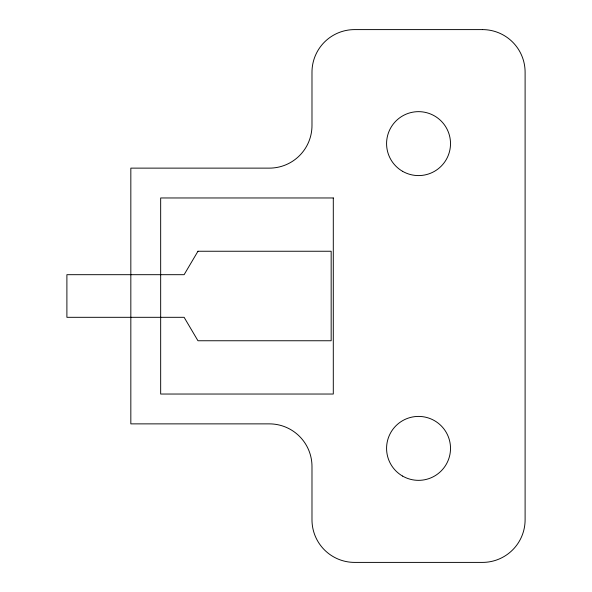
<?xml version="1.0" encoding="UTF-8"?>
<svg xmlns="http://www.w3.org/2000/svg" width="592" height="592" viewBox="0 0 592 592"><rect width="100%" height="100%" fill="white"/><g stroke="black" fill="none" stroke-linecap="round" stroke-linejoin="round"><path stroke-width="0.89" d="M197.965 251.245L184.112 274.688L66.896 274.688L66.896 317.312L184.112 317.312L197.965 340.755L331.165 340.755L331.165 251.245L197.965 251.245M482.48 29.6L354.608 29.6A42.624 42.624 0 0 0 311.984 72.224L311.984 125.504A42.624 42.624 0 0 1 269.36 168.128L130.832 168.128L130.832 423.872L269.36 423.872A42.624 42.624 0 0 1 311.984 466.496L311.984 519.776A42.624 42.624 0 0 0 354.608 562.4L482.48 562.4A42.624 42.624 0 0 0 525.104 519.776L525.104 72.224A42.624 42.624 0 0 0 482.48 29.6M333.296 197.965L160.669 197.965L160.669 394.035L333.296 394.035L333.296 197.965M402.56 171.303A31.968 31.968 0 0 0 450.512 143.619A31.968 31.968 0 0 0 402.56 115.936A31.968 31.968 0 0 0 402.56 171.303M402.56 476.064A31.968 31.968 0 0 0 450.512 448.381A31.968 31.968 0 0 0 402.56 420.697A31.968 31.968 0 0 0 402.56 476.064"/></g></svg>
